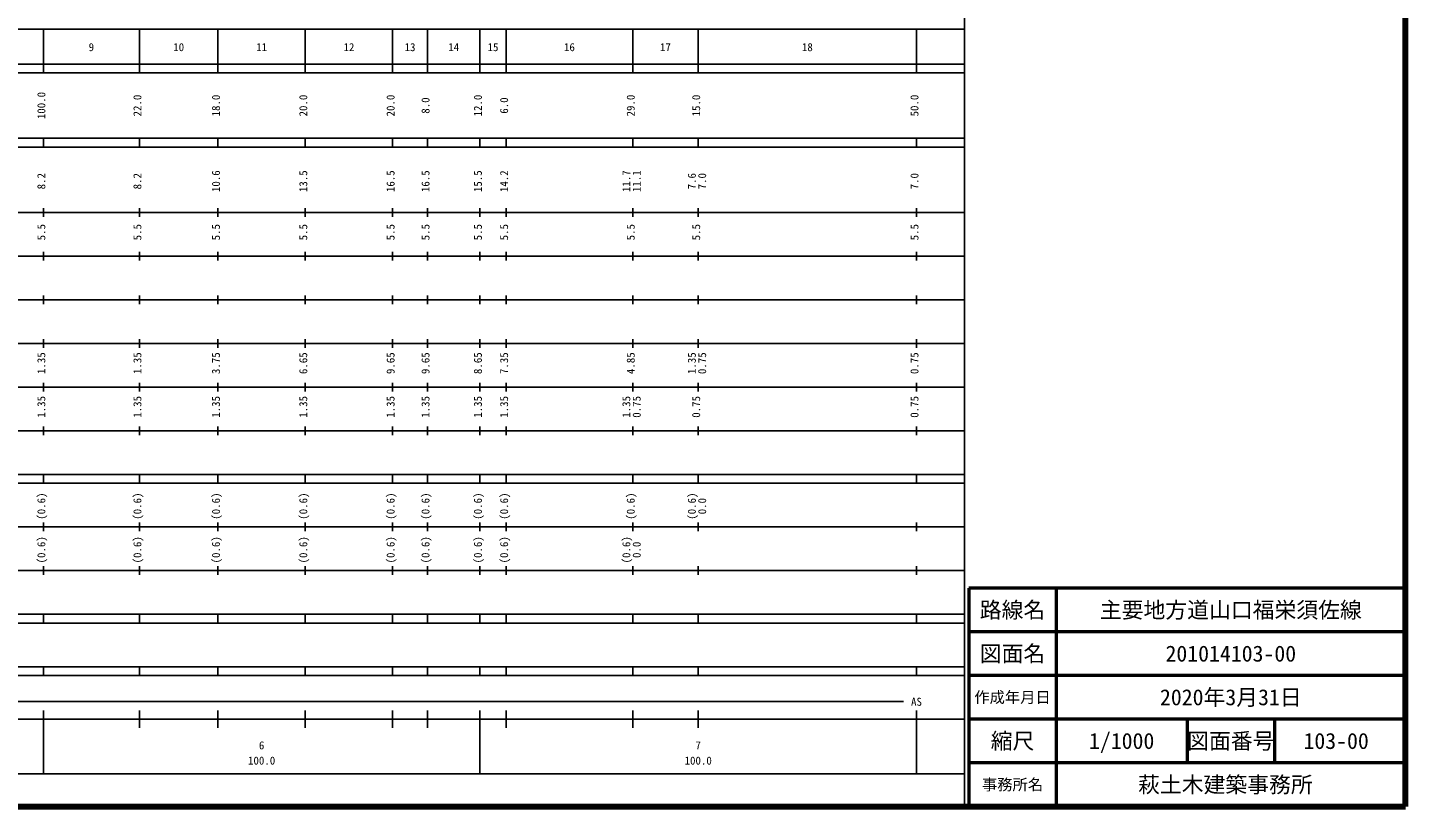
# Model space of a CAD drawing. Units: millimetres on the paper, enlarged 1000 times. Extents: x 40000 to 680000, y 20000 to 380000.
# Drawn here: x 364383 to 680000, y 20000 to 198357 of the extents above; entities that cross this region are included whole.
import ezdxf
from ezdxf.enums import TextEntityAlignment as Align

# ---------------------------------------------------------------- set-up
doc = ezdxf.new("R2010")
doc.units = ezdxf.units.MM
doc.header["$LTSCALE"] = 1000
for name, color, linetype, lineweight in [('M-TTL', 2, 'Continuous', 140), ('M-TTL-BAND', 7, 'Continuous', 25), ('M-TTL-FRAM', 2, 'Continuous', 50), ('M-TTL-LINE', 7, 'Continuous', 50)]:
    doc.layers.add(name, color=color, linetype=linetype, lineweight=lineweight)
doc.layers.add('M-TTL-TXT', color=7, linetype='Continuous')
doc.styles.add('ＭＳ ゴシック', font='')
doc.styles.get('ＭＳ ゴシック').set_extended_font_data('MS Gothic')

msp = doc.modelspace()

# ---------------------------------------------------------------- linework, layer by layer
at = {"layer": 'M-TTL'}
for p, q in [((680000, 20000), (680000, 380000)), ((40000, 20000), (680000, 20000))]:
    msp.add_line(p, q, dxfattribs=at)
at = {"layer": 'M-TTL-BAND'}
for p, q in [((579000, 20000), (579000, 370000)), ((68000, 198000), (579000, 198000)), ((368000, 188000), (368000, 198000)), ((390000, 188000), (390000, 198000)), ((408000, 188000), (408000, 198000)), ((428000, 188000), (428000, 198000)), ((448000, 188000), (448000, 198000)), ((456000, 188000), (456000, 198000)), ((468000, 188000), (468000, 198000)), ((474000, 188000), (474000, 198000)), ((503000, 188000), (503000, 198000)), ((518000, 188000), (518000, 198000)), ((568000, 188000), (568000, 198000)), ((40000, 190000), (579000, 190000)), ((40000, 188000), (579000, 188000)), ((40000, 173000), (579000, 173000)), ((40000, 171000), (579000, 171000)), ((368000, 171000), (368000, 173000)), ((390000, 171000), (390000, 173000)), ((408000, 171000), (408000, 173000)), ((428000, 171000), (428000, 173000)), ((448000, 171000), (448000, 173000)), ((456000, 171000), (456000, 173000)), ((468000, 171000), (468000, 173000)), ((474000, 171000), (474000, 173000)), ((503000, 171000), (503000, 173000)), ((518000, 171000), (518000, 173000)), ((568000, 171000), (568000, 173000)), ((40000, 156000), (579000, 156000)), ((368000, 155000), (368000, 157000)), ((390000, 155000), (390000, 157000)), ((408000, 155000), (408000, 157000)), ((428000, 155000), (428000, 157000)), ((448000, 155000), (448000, 157000)), ((456000, 155000), (456000, 157000)), ((468000, 155000), (468000, 157000)), ((474000, 155000), (474000, 157000)), ((503000, 155000), (503000, 157000)), ((518000, 155000), (518000, 157000)), ((568000, 155000), (568000, 157000)), ((46000, 146000), (579000, 146000)), ((368000, 145000), (368000, 147000)), ((390000, 145000), (390000, 147000)), ((408000, 145000), (408000, 147000)), ((428000, 145000), (428000, 147000)), ((448000, 145000), (448000, 147000)), ((456000, 145000), (456000, 147000)), ((468000, 145000), (468000, 147000)), ((474000, 145000), (474000, 147000)), ((503000, 145000), (503000, 147000)), ((518000, 145000), (518000, 147000)), ((568000, 145000), (568000, 147000)), ((52000, 136000), (579000, 136000)), ((368000, 135000), (368000, 137000)), ((390000, 135000), (390000, 137000)), ((408000, 135000), (408000, 137000)), ((428000, 135000), (428000, 137000)), ((448000, 135000), (448000, 137000)), ((456000, 135000), (456000, 137000)), ((468000, 135000), (468000, 137000)), ((474000, 135000), (474000, 137000)), ((503000, 135000), (503000, 137000)), ((518000, 135000), (518000, 137000)), ((568000, 135000), (568000, 137000)), ((368000, 125000), (368000, 127000)), ((390000, 125000), (390000, 127000)), ((408000, 125000), (408000, 127000)), ((428000, 125000), (428000, 127000)), ((448000, 125000), (448000, 127000)), ((456000, 125000), (456000, 127000)), ((468000, 125000), (468000, 127000)), ((474000, 125000), (474000, 127000)), ((503000, 125000), (503000, 127000)), ((518000, 125000), (518000, 127000)), ((568000, 125000), (568000, 127000)), ((46000, 126000), (579000, 126000)), ((368000, 115000), (368000, 117000)), ((390000, 115000), (390000, 117000)), ((408000, 115000), (408000, 117000)), ((428000, 115000), (428000, 117000)), ((448000, 115000), (448000, 117000)), ((456000, 115000), (456000, 117000)), ((468000, 115000), (468000, 117000)), ((474000, 115000), (474000, 117000)), ((503000, 115000), (503000, 117000)), ((518000, 115000), (518000, 117000)), ((568000, 115000), (568000, 117000)), ((52000, 116000), (579000, 116000)), ((46000, 106000), (579000, 106000)), ((368000, 105000), (368000, 107000)), ((390000, 105000), (390000, 107000)), ((408000, 105000), (408000, 107000)), ((428000, 105000), (428000, 107000)), ((448000, 105000), (448000, 107000)), ((456000, 105000), (456000, 107000)), ((468000, 105000), (468000, 107000)), ((474000, 105000), (474000, 107000)), ((503000, 105000), (503000, 107000)), ((518000, 105000), (518000, 107000)), ((568000, 105000), (568000, 107000)), ((40000, 96000), (579000, 96000)), ((368000, 94000), (368000, 96000)), ((390000, 94000), (390000, 96000)), ((408000, 94000), (408000, 96000)), ((428000, 94000), (428000, 96000)), ((448000, 94000), (448000, 96000)), ((456000, 94000), (456000, 96000)), ((468000, 94000), (468000, 96000)), ((474000, 94000), (474000, 96000)), ((503000, 94000), (503000, 96000)), ((518000, 94000), (518000, 96000)), ((568000, 94000), (568000, 96000)), ((40000, 94000), (579000, 94000)), ((49000, 84000), (579000, 84000)), ((368000, 83000), (368000, 85000)), ((390000, 83000), (390000, 85000)), ((408000, 83000), (408000, 85000)), ((428000, 83000), (428000, 85000)), ((448000, 83000), (448000, 85000)), ((456000, 83000), (456000, 85000)), ((468000, 83000), (468000, 85000)), ((474000, 83000), (474000, 85000)), ((503000, 83000), (503000, 85000)), ((518000, 83000), (518000, 85000)), ((568000, 83000), (568000, 85000)), ((40000, 74000), (579000, 74000)), ((368000, 73000), (368000, 75000)), ((390000, 73000), (390000, 75000)), ((408000, 73000), (408000, 75000)), ((428000, 73000), (428000, 75000)), ((448000, 73000), (448000, 75000)), ((456000, 73000), (456000, 75000)), ((468000, 73000), (468000, 75000)), ((474000, 73000), (474000, 75000)), ((503000, 73000), (503000, 75000)), ((518000, 73000), (518000, 75000)), ((568000, 73000), (568000, 75000)), ((40000, 64000), (579000, 64000)), ((368000, 62000), (368000, 64000)), ((390000, 62000), (390000, 64000)), ((408000, 62000), (408000, 64000)), ((428000, 62000), (428000, 64000)), ((448000, 62000), (448000, 64000)), ((456000, 62000), (456000, 64000)), ((468000, 62000), (468000, 64000)), ((474000, 62000), (474000, 64000)), ((503000, 62000), (503000, 64000)), ((518000, 62000), (518000, 64000)), ((568000, 62000), (568000, 64000)), ((40000, 62000), (579000, 62000)), ((40000, 52000), (579000, 52000)), ((368000, 50000), (368000, 52000)), ((390000, 50000), (390000, 52000)), ((408000, 50000), (408000, 52000)), ((428000, 50000), (428000, 52000)), ((448000, 50000), (448000, 52000)), ((456000, 50000), (456000, 52000)), ((468000, 50000), (468000, 52000)), ((474000, 50000), (474000, 52000)), ((503000, 50000), (503000, 52000)), ((518000, 50000), (518000, 52000)), ((568000, 50000), (568000, 52000)), ((40000, 50000), (579000, 50000)), ((71000, 44000), (565000, 44000)), ((368000, 27500), (368000, 42000)), ((390000, 38000), (390000, 42000)), ((408000, 38000), (408000, 42000)), ((428000, 38000), (428000, 42000)), ((448000, 38000), (448000, 42000)), ((456000, 38000), (456000, 42000)), ((468000, 27500), (468000, 42000)), ((474000, 38000), (474000, 42000)), ((503000, 38000), (503000, 42000)), ((518000, 38000), (518000, 42000)), ((568000, 27500), (568000, 42000)), ((40000, 40000), (579000, 40000)), ((68000, 27500), (579000, 27500))]:
    msp.add_line(p, q, dxfattribs=at)
at = {"layer": 'M-TTL-FRAM'}
for p, q in [((680000, 70000), (580000, 70000)), ((580000, 70000), (580000, 20000))]:
    msp.add_line(p, q, dxfattribs=at)
at = {"layer": 'M-TTL-LINE'}
for p, q in [((600000, 70000), (600000, 20000)), ((680000, 60000), (580000, 60000)), ((680000, 50000), (580000, 50000)), ((680000, 40000), (580000, 40000)), ((630000, 40000), (630000, 30000)), ((650000, 40000), (650000, 30000)), ((680000, 30000), (580000, 30000))]:
    msp.add_line(p, q, dxfattribs=at)

# ---------------------------------------------------------------- texts
at = {"layer": 'M-TTL-BAND', "style": 'ＭＳ ゴシック'}
for s, p in [('9', (379000, 192405)), ('10', (399000, 192405)), ('11', (418000, 192405)), ('12', (438000, 192405)), ('13', (452000, 192405)), ('14', (462000, 192405)), ('15', (471000, 192405)), ('16', (488500, 192405)), ('17', (510500, 192405)), ('18', (543000, 192405)), ('AS', (568000, 42500)), ('6', (418000, 32523)), ('7', (518000, 32523)), ('100.0', (418000, 29033)), ('100.0', (518000, 29033))]:
    msp.add_text(s, height=1833, dxfattribs=at).set_placement(p, align=Align.BOTTOM_CENTER)
for s, p in [('100.0', (369000, 180500)), ('22.0', (391000, 180500)), ('18.0', (409000, 180500)), ('20.0', (429000, 180500)), ('20.0', (449000, 180500)), ('8.0', (457000, 180500)), ('12.0', (469000, 180500)), ('6.0', (475000, 180500)), ('29.0', (504000, 180500)), ('15.0', (519000, 180500)), ('50.0', (569000, 180500)), ('8.2', (369000, 163174)), ('8.2', (391000, 163174)), ('10.6', (409000, 163174)), ('13.5', (429000, 163174)), ('16.5', (449000, 163174)), ('16.5', (457000, 163174)), ('15.5', (469000, 163174)), ('14.2', (475000, 163174)), ('11.7', (503000, 163174)), ('11.1', (505370, 163174)), ('7.6', (518000, 163174)), ('7.0', (520370, 163174)), ('7.0', (569000, 163174)), ('5.5', (369000, 151500)), ('5.5', (391000, 151500)), ('5.5', (409000, 151500)), ('5.5', (429000, 151500)), ('5.5', (449000, 151500)), ('5.5', (457000, 151500)), ('5.5', (469000, 151500)), ('5.5', (475000, 151500)), ('5.5', (504000, 151500)), ('5.5', (519000, 151500)), ('5.5', (569000, 151500)), ('1.35', (369000, 121500)), ('1.35', (391000, 121500)), ('3.75', (409000, 121500)), ('6.65', (429000, 121500)), ('9.65', (449000, 121500)), ('9.65', (457000, 121500)), ('8.65', (469000, 121500)), ('7.35', (475000, 121500)), ('4.85', (504000, 121500)), ('1.35', (518000, 121500)), ('0.75', (520370, 121500)), ('0.75', (569000, 121500)), ('1.35', (369000, 111500)), ('1.35', (391000, 111500)), ('1.35', (409000, 111500)), ('1.35', (429000, 111500)), ('1.35', (449000, 111500)), ('1.35', (457000, 111500)), ('1.35', (469000, 111500)), ('1.35', (475000, 111500)), ('1.35', (503000, 111500)), ('0.75', (505370, 111500)), ('0.75', (519000, 111500)), ('0.75', (569000, 111500)), ('(0.6)', (369000, 88764)), ('(0.6)', (391000, 88764)), ('(0.6)', (409000, 88764)), ('(0.6)', (429000, 88764)), ('(0.6)', (449000, 88764)), ('(0.6)', (457000, 88764)), ('(0.6)', (469000, 88764)), ('(0.6)', (475000, 88764)), ('(0.6)', (504000, 88764)), ('(0.6)', (518000, 88764)), ('0.0', (520370, 88764)), ('(0.6)', (369000, 78764)), ('(0.6)', (391000, 78764)), ('(0.6)', (409000, 78764)), ('(0.6)', (429000, 78764)), ('(0.6)', (449000, 78764)), ('(0.6)', (457000, 78764)), ('(0.6)', (469000, 78764)), ('(0.6)', (475000, 78764)), ('(0.6)', (503000, 78764)), ('0.0', (505370, 78764))]:
    msp.add_text(s, height=1833, rotation=90, dxfattribs=at).set_placement(p, align=Align.BOTTOM_CENTER)
at = {"layer": 'M-TTL-TXT', "style": 'ＭＳ ゴシック'}
for s, height, p in [('路線名', 3666, (590000, 65000)), ('路線名', 3666, (590000, 65000)), ('主要地方道山口福栄須佐線', 3666, (640000, 65000)), ('図面名', 3666, (590000, 55000)), ('図面名', 3666, (590000, 55000)), ('201014103-00', 3666, (640000, 55000)), ('2020年3月31日', 3666, (640000, 45000)), ('作成年月日', 2566, (590000, 45000)), ('作成年月日', 2566, (590000, 45000)), ('縮尺', 3666, (590000, 35000)), ('縮尺', 3666, (590000, 35000)), ('1/1000', 3666, (615000, 35000)), ('図面番号', 3666, (640000, 35000)), ('図面番号', 3666, (640000, 35000)), ('103-00', 3666, (664125, 35000)), ('事務所名', 2566, (590000, 25000)), ('事務所名', 2566, (590000, 25000)), ('萩土木建築事務所 ', 3666, (640000, 25000))]:
    msp.add_text(s, height=height, dxfattribs=at).set_placement(p, align=Align.MIDDLE_CENTER)

doc.saveas('drawing.dxf')
